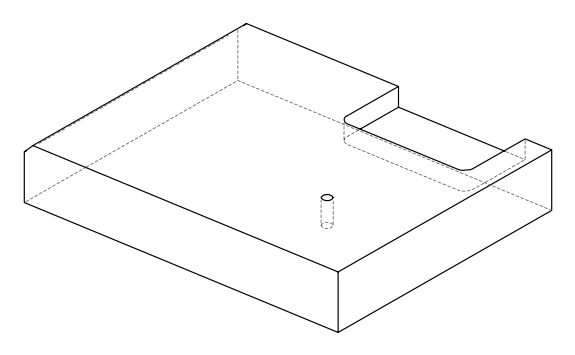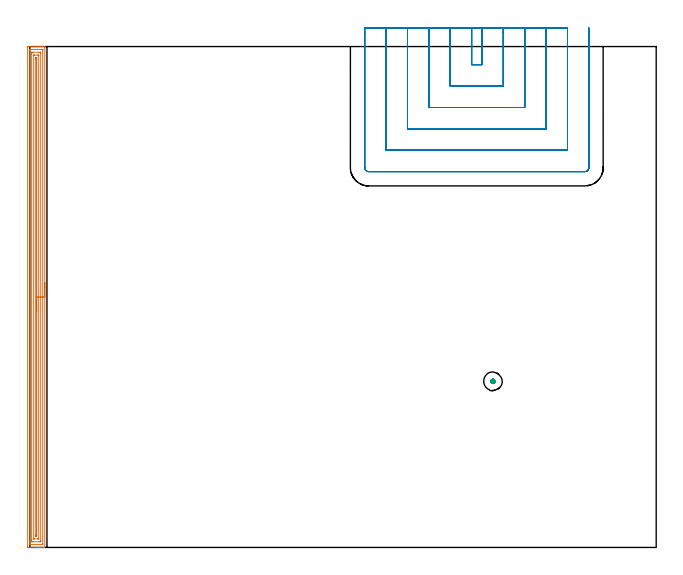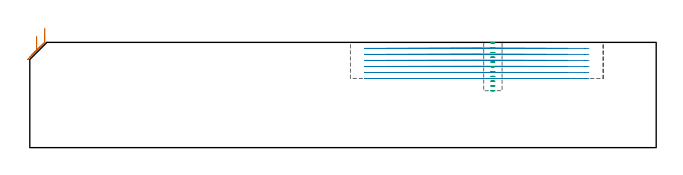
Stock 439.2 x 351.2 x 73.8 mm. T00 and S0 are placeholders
(PLAN: 3 operations, 2 tool changes, 40.2 min)
(1 AREA_MILL | FG_CHAMFER_SURFACE | UGT0205_001 | 14.24 min | 25282 mm3)
(2 MILL_SLOT | SLOT_PARTIAL_RECTANGULAR | UGT0201_136 | Follow Part, ap 5, ae 75% | 25.33 min | 436282 mm3)
(3 MILL_BLIND_HOLE_FROM_SOLID_MATERIAL | STEP1POCKET | NXT0201_013 | Spiral | 0.62 min | 4442 mm3)
(TOOL UGT0205_001 | Chamfer Mill 20 x 3 x 45 deg. | D20 FL50 Z2)
(TOOL UGT0201_136 | Carbide End Mill 20.0 | D20 FL30 Z4)
(TOOL NXT0201_013 | ENDMILL 10mm | D10 FL30 Z4)
(OP 1 AREA_MILL)
G17 G21 G94 G90
T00 M6
G54
G17 G0 G90 X10.5 Y185.6 S1061 M3
G43 Z83.8 H0
G94 G1 Y185.562 Z82.928 F250.
Y185.448 Z82.063
Y185.259 Z81.212
Y184.997 Z80.38
Y184.663 Z79.574
Y184.26 Z78.8
Y183.791 Z78.064
Y183.26 Z77.372
Y182.671 Z76.729
Y182.028 Z76.14
Y181.336 Z75.608
Y180.6 Z75.14
Y179.826 Z74.737
Y179.02 Z74.403
Y178.188 Z74.141
Y177.336 Z73.952
Y176.472 Z73.838
Y175.6 Z73.8
Y0.164
X10.498 Y0.01 Z73.788
X10.382 Y0.003 Z73.674
X10.259 Y0. Z73.558
X9.941 Z73.24
X9.299 Z72.594
X7.234 Z70.531
X5.809 Z69.105
X-1.172 Z62.125
X-1.452 Y0.004 Z61.845
X-1.492 Y0.01 Z61.805
X-1.499 Y0.052 Z61.799
X-1.5 Y0.61 Z61.8
Y350.59
X-1.494 Y351.153 Z61.804
X-1.492 Y351.19 Z61.806
X-1.448 Y351.2 Z61.849
X6.682 Z69.976
X8.106 Z71.403
X9.299 Z72.594
X10.259 Z73.559
X10.382 Y351.197 Z73.674
X10.498 Y351.19 Z73.789
X10.5 Y351.036 Z73.8
Y175.6
X9.086 Z72.386
Y2.615
X9.085 Y2.396 Z72.385
X9.081 Y2.059 Z72.381
X9.079 Y2.02 Z72.379
X9.075 Y2.01 Z72.375
X9.046 Y2.007 Z72.346
X8.943 Y2.002 Z72.243
X8.814 Y2. Z72.114
X0.087 Z63.387
X-0.045 Y2.003 Z63.255
X-0.072 Y2.006 Z63.228
X-0.079 Y2.01 Z63.221
X-0.082 Y2.018 Z63.218
X-0.084 Y2.049 Z63.216
X-0.086 Y2.177 Z63.214
Y2.396
Y348.585
X-0.085 Y348.804 Z63.215
X-0.081 Y349.141 Z63.219
X-0.079 Y349.18 Z63.221
X-0.075 Y349.19 Z63.225
X-0.046 Y349.193 Z63.254
X0.057 Y349.198 Z63.357
X0.186 Y349.2 Z63.486
X8.913 Z72.213
X9.045 Y349.197 Z72.345
X9.072 Y349.194 Z72.372
X9.079 Y349.19 Z72.379
X9.082 Y349.182 Z72.382
X9.084 Y349.151 Z72.384
X9.086 Y349.023 Z72.386
Y348.804
Y175.6
X7.672 Z70.972
Y4.954
X7.67 Y4.182 Z70.97
X7.668 Y4.065 Z70.968
X7.665 Y4.024 Z70.965
X7.66 Y4.01 Z70.96
X7.642 Y4.007 Z70.942
X7.554 Y4.004 Z70.854
X6.859 Y4. Z70.159
X6.682 Z69.982
X2.496 Z65.796
X1.623 Z64.923
X1.446 Y4.003 Z64.746
X1.387 Y4.006 Z64.687
X1.345 Y4.009 Z64.645
X1.335 Y4.063 Z64.635
X1.332 Y4.182 Z64.632
X1.33 Y4.3 Z64.63
X1.328 Y5.074 Z64.628
Y346.246
X1.33 Y347.018 Z64.63
X1.332 Y347.135 Z64.632
X1.335 Y347.176 Z64.635
X1.34 Y347.19 Z64.64
X1.358 Y347.193 Z64.658
X1.446 Y347.196 Z64.746
X2.141 Y347.2 Z65.441
X2.318 Z65.618
X6.504 Z69.804
X7.377 Z70.677
X7.554 Y347.197 Z70.854
X7.613 Y347.194 Z70.913
X7.655 Y347.191 Z70.955
X7.665 Y347.137 Z70.965
X7.668 Y347.018 Z70.968
X7.67 Y346.9 Z70.97
X7.672 Y346.126 Z70.972
Y175.6
X6.257 Z69.557
Y6.248
X6.256 Y6.126 Z69.556
X6.253 Y6.045 Z69.553
X6.249 Y6.01 Z69.549
X6.229 Y6.007 Z69.529
X5.809 Y6. Z69.109
X5.777 Z69.077
X3.191 Z66.491
X3.159 Z66.459
X2.782 Y6.01 Z66.082
X2.749 Y6.017 Z66.049
X2.746 Y6.046 Z66.046
X2.743 Y6.089 Z66.043
Y344.952
X2.744 Y345.074 Z66.044
X2.747 Y345.155 Z66.047
X2.751 Y345.19 Z66.051
X2.771 Y345.193 Z66.071
X3.191 Y345.2 Z66.491
X3.223 Z66.523
X5.809 Z69.109
X5.841 Z69.141
X6.218 Y345.19 Z69.518
X6.251 Y345.182 Z69.551
X6.254 Y345.154 Z69.554
X6.257 Y345.11 Z69.557
Y175.6
X4.843 Z68.143
Y8.578
X4.841 Y8.213 Z68.141
X4.838 Y8.032 Z68.138
X4.837 Y8.016 Z68.137
X4.82 Y8.01 Z68.12
X4.768 Y8.005 Z68.068
X4.694 Y8.001 Z67.994
X4.235 Y8.008 Z67.535
X4.185 Y8.01 Z67.485
X4.164 Y8.019 Z67.464
X4.162 Y8.054 Z67.462
X4.159 Y8.219 Z67.459
X4.157 Y8.55 Z67.457
Y8.646
Y342.554
X4.158 Y342.905 Z67.458
X4.161 Y343.081 Z67.461
X4.164 Y343.167 Z67.464
X4.169 Y343.191 Z67.469
X4.185 Y343.192 Z67.485
X4.308 Y343.198 Z67.608
X4.765 Y343.192 Z68.065
X4.815 Y343.19 Z68.115
X4.836 Y343.181 Z68.136
X4.838 Y343.146 Z68.138
X4.841 Y342.981 Z68.141
X4.843 Y342.65 Z68.143
Y342.554
Y175.6
Y174.728 Z68.181
Y173.863 Z68.295
Y173.012 Z68.484
Y172.18 Z68.746
Y171.374 Z69.08
Y170.6 Z69.483
Y169.864 Z69.952
Y169.172 Z70.483
Y168.529 Z71.072
Y167.94 Z71.715
Y167.408 Z72.407
Y166.94 Z73.143
Y166.537 Z73.917
Y166.203 Z74.723
Y165.941 Z75.555
Y165.752 Z76.407
Y165.638 Z77.272
Y165.6 Z78.143
G0 Z83.8
M5
M2
(OP 2 MILL_SLOT)
G17 G21 G94 G90
T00 M6
G54
G17 G0 G90 X309.8 Y364.2 S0 M3
G43 Z83.8 H0
Z69.583
G94 G1 Y361.2 F250.
Y338.5 F500.
X317.
Y361.2
Y364.2 F250.
X294.8
Y361.2
Y323.5 F500.
X332.
Y361.2
Y364.2 F250.
X279.8
Y361.2
Y308.5 F500.
X347.
Y361.2
Y364.2 F250.
X264.8
Y361.2
Y293.5 F500.
X362.
Y361.2
Y364.2 F250.
X249.8
Y361.2
Y278.5 F500.
X377.
Y361.2
Y364.2 F250.
X234.8
Y361.2
Y266.3 F500.
G3 X237.6 Y263.5 R2.8
G1 X389.2
G3 X392. Y266.3 R2.8
G1 Y361.2
Y364.2 F250.
G0 X309.8 Z65.367
G1 Y361.2
Y338.5 F500.
X317.
Y361.2
Y364.2 F250.
X294.8
Y361.2
Y323.5 F500.
X332.
Y361.2
Y364.2 F250.
X279.8
Y361.2
Y308.5 F500.
X347.
Y361.2
Y364.2 F250.
X264.8
Y361.2
Y293.5 F500.
X362.
Y361.2
Y364.2 F250.
X249.8
Y361.2
Y278.5 F500.
X377.
Y361.2
Y364.2 F250.
X234.8
Y361.2
Y266.3 F500.
G3 X237.6 Y263.5 R2.8
G1 X389.2
G3 X392. Y266.3 R2.8
G1 Y361.2
Y364.2 F250.
G0 X309.8 Z61.15
G1 Y361.2
Y338.5 F500.
X317.
Y361.2
Y364.2 F250.
X294.8
Y361.2
Y323.5 F500.
X332.
Y361.2
Y364.2 F250.
X279.8
Y361.2
Y308.5 F500.
X347.
Y361.2
Y364.2 F250.
X264.8
Y361.2
Y293.5 F500.
X362.
Y361.2
Y364.2 F250.
X249.8
Y361.2
Y278.5 F500.
X377.
Y361.2
Y364.2 F250.
X234.8
Y361.2
Y266.3 F500.
G3 X237.6 Y263.5 R2.8
G1 X389.2
G3 X392. Y266.3 R2.8
G1 Y361.2
Y364.2 F250.
G0 X309.8 Z56.933
G1 Y361.2
Y338.5 F500.
X317.
Y361.2
Y364.2 F250.
X294.8
Y361.2
Y323.5 F500.
X332.
Y361.2
Y364.2 F250.
X279.8
Y361.2
Y308.5 F500.
X347.
Y361.2
Y364.2 F250.
X264.8
Y361.2
Y293.5 F500.
X362.
Y361.2
Y364.2 F250.
X249.8
Y361.2
Y278.5 F500.
X377.
Y361.2
Y364.2 F250.
X234.8
Y361.2
Y266.3 F500.
G3 X237.6 Y263.5 R2.8
G1 X389.2
G3 X392. Y266.3 R2.8
G1 Y361.2
Y364.2 F250.
G0 X309.8 Z52.717
G1 Y361.2
Y338.5 F500.
X317.
Y361.2
Y364.2 F250.
X294.8
Y361.2
Y323.5 F500.
X332.
Y361.2
Y364.2 F250.
X279.8
Y361.2
Y308.5 F500.
X347.
Y361.2
Y364.2 F250.
X264.8
Y361.2
Y293.5 F500.
X362.
Y361.2
Y364.2 F250.
X249.8
Y361.2
Y278.5 F500.
X377.
Y361.2
Y364.2 F250.
X234.8
Y361.2
Y266.3 F500.
G3 X237.6 Y263.5 R2.8
G1 X389.2
G3 X392. Y266.3 R2.8
G1 Y361.2
Y364.2 F250.
G0 X309.8 Z48.5
G1 Y361.2
Y338.5 F500.
X317.
Y361.2
Y364.2 F250.
X294.8
Y361.2
Y323.5 F500.
X332.
Y361.2
Y364.2 F250.
X279.8
Y361.2
Y308.5 F500.
X347.
Y361.2
Y364.2 F250.
X264.8
Y361.2
Y293.5 F500.
X362.
Y361.2
Y364.2 F250.
X249.8
Y361.2
Y278.5 F500.
X377.
Y361.2
Y364.2 F250.
X234.8
Y361.2
Y266.3 F500.
G3 X237.6 Y263.5 R2.8
G1 X389.2
G3 X392. Y266.3 R2.8
G1 Y361.2
Y364.2 F250.
G0 Z83.8
M5
M2
(OP 3 MILL_BLIND_HOLE_FROM_SOLID_MATERIAL)
G17 G21 G94 G90
T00 M6
G54
G17 G0 G90 X324.7 Y116.5 S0 M3
G43 Z83.8 H0
Z73.445
G94 G3 X325.333 Y117.317 R0.654 F250.
X324.339 Y117.904 R0.817
X323.296 Y116.139 R1.45
X324.339 Y117.904 R-1.45
X323.817 Y117.022 R0.725
X324.7 Y116.5 R0.725
G0 Z70.091
G3 X325.333 Y117.317 R0.654
X324.339 Y117.904 R0.817
X323.296 Y116.139 R1.45
X324.339 Y117.904 R-1.45
X323.817 Y117.022 R0.725
X324.7 Y116.5 R0.725
G0 Z66.736
G3 X325.333 Y117.317 R0.654
X324.339 Y117.904 R0.817
X323.296 Y116.139 R1.45
X324.339 Y117.904 R-1.45
X323.817 Y117.022 R0.725
X324.7 Y116.5 R0.725
G0 Z63.382
G3 X325.333 Y117.317 R0.654
X324.339 Y117.904 R0.817
X323.296 Y116.139 R1.45
X324.339 Y117.904 R-1.45
X323.817 Y117.022 R0.725
X324.7 Y116.5 R0.725
G0 Z60.027
G3 X325.333 Y117.317 R0.654
X324.339 Y117.904 R0.817
X323.296 Y116.139 R1.45
X324.339 Y117.904 R-1.45
X323.817 Y117.022 R0.725
X324.7 Y116.5 R0.725
G0 Z56.673
G3 X325.333 Y117.317 R0.654
X324.339 Y117.904 R0.817
X323.296 Y116.139 R1.45
X324.339 Y117.904 R-1.45
X323.817 Y117.022 R0.725
X324.7 Y116.5 R0.725
G0 Z53.318
G3 X325.333 Y117.317 R0.654
X324.339 Y117.904 R0.817
X323.296 Y116.139 R1.45
X324.339 Y117.904 R-1.45
X323.817 Y117.022 R0.725
X324.7 Y116.5 R0.725
G0 Z49.964
G3 X325.333 Y117.317 R0.654
X324.339 Y117.904 R0.817
X323.296 Y116.139 R1.45
X324.339 Y117.904 R-1.45
X323.817 Y117.022 R0.725
X324.7 Y116.5 R0.725
G0 Z46.609
G3 X325.333 Y117.317 R0.654
X324.339 Y117.904 R0.817
X323.296 Y116.139 R1.45
X324.339 Y117.904 R-1.45
X323.817 Y117.022 R0.725
X324.7 Y116.5 R0.725
G0 Z43.255
G3 X325.333 Y117.317 R0.654
X324.339 Y117.904 R0.817
X323.296 Y116.139 R1.45
X324.339 Y117.904 R-1.45
X323.817 Y117.022 R0.725
X324.7 Y116.5 R0.725
G0 Z39.9
G3 X325.333 Y117.317 R0.654
X324.339 Y117.904 R0.817
X323.296 Y116.139 R1.45
X324.339 Y117.904 R-1.45
X323.817 Y117.022 R0.725
X324.7 Y116.5 R0.725
G0 Z83.8
M5
M2
